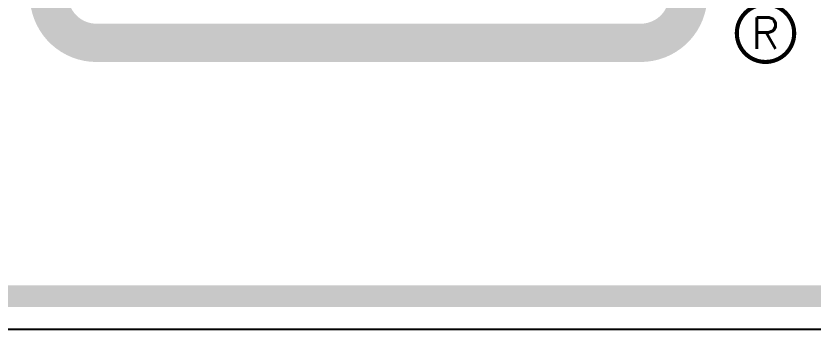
# Model space of a CAD drawing. Extents: x 2.2 to 21.2, y 6.6 to 10.5.
# Drawn here: x 12.649 to 14.108, y 7.02 to 7.592 of the extents above; entities that cross this region are included whole.
import ezdxf
from ezdxf.enums import TextEntityAlignment as Align

# ---------------------------------------------------------------- set-up
doc = ezdxf.new("R2010")
doc.units = 0
doc.header["$MEASUREMENT"] = 0
doc.layers.get('0').update_dxf_attribs({"linetype": 'CONTINUOUS'})
doc.styles.add('ROMANS', font='ROMANS')

msp = doc.modelspace()

# ---------------------------------------------------------------- linework, layer by layer
msp.add_line((3.029, 7.02), (20.471, 7.02))
for points, const_width in [([(3.09, 10.36), (20.41, 10.36, -0.414214), (20.49, 10.28), (20.49, 7.16, -0.414214), (20.41, 7.08), (3.09, 7.08, -0.414214), (3.01, 7.16), (3.01, 10.28, -0.414214)], 0.04), ([(13.9686, 7.5607, 1), (14.0736, 7.5607, 1)], 0.0075)]:
    msp.add_lwpolyline(points, format="xyb", close=True, dxfattribs=dict(const_width=const_width))
at = {"linetype": 'CONTINUOUS', "const_width": 0.07}
for points in [[(12.7097, 7.6301, 0.414214), (12.7967, 7.5431, 0.414214)], [(13.7927, 7.5431, 0.414214), (13.8797, 7.6301, 0.414214)]]:
    msp.add_lwpolyline(points, format="xyb", dxfattribs=at)
msp.add_lwpolyline([(12.7967, 7.5431), (13.7927, 7.5431)], dxfattribs=at)

# ---------------------------------------------------------------- texts
at = {"style": 'ROMANS'}
msp.add_text('R', height=0.0575, dxfattribs=at).set_placement((14.0211, 7.5607), align=Align.MIDDLE)

doc.saveas('drawing.dxf')
